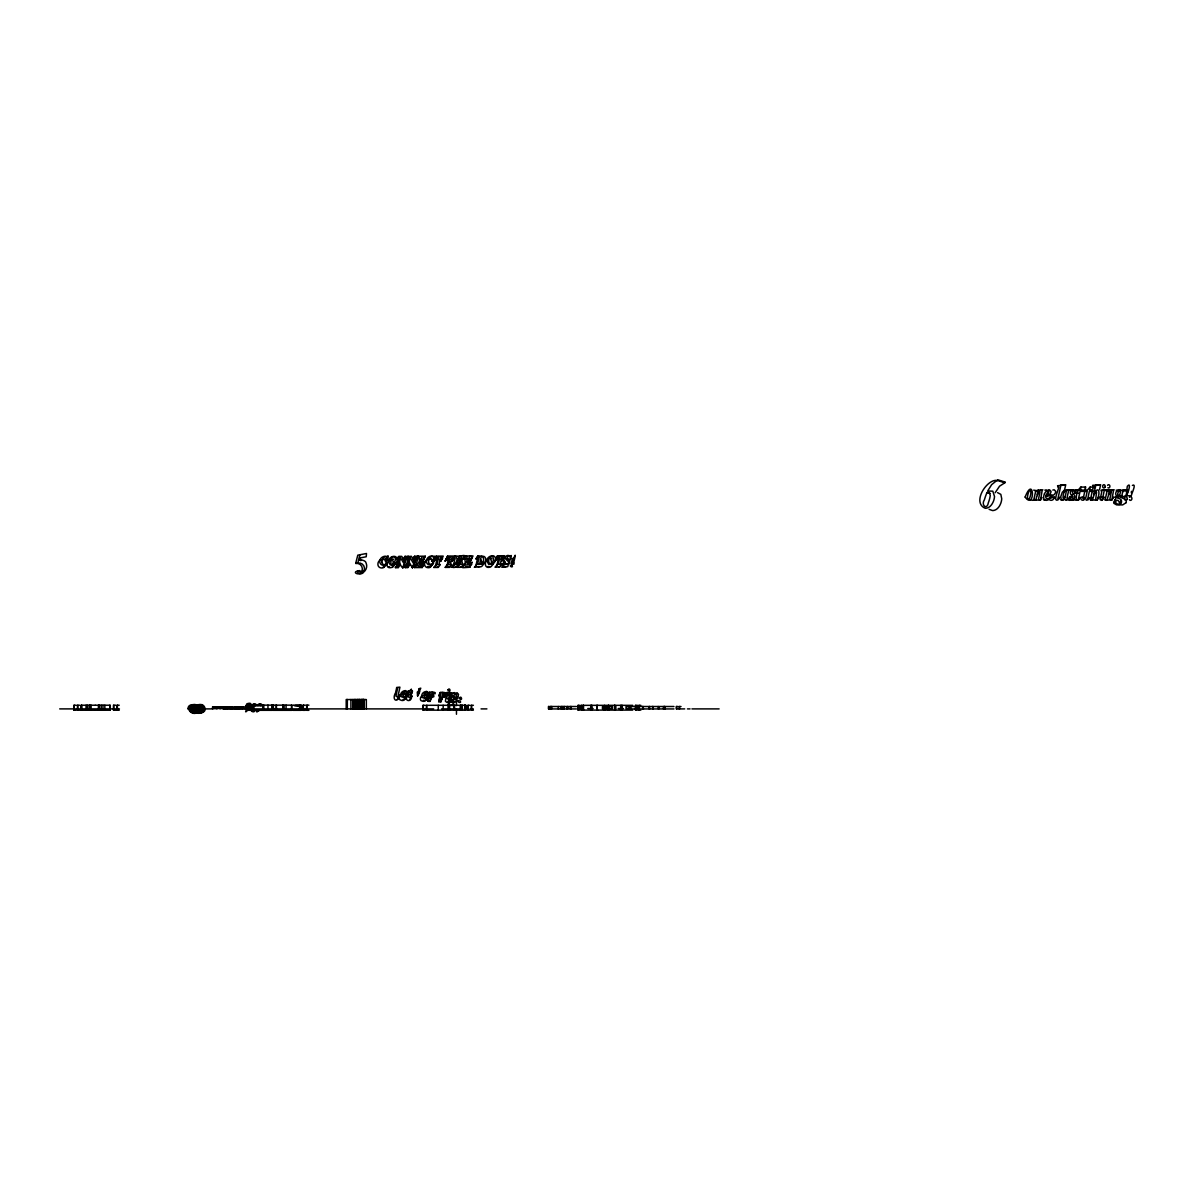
<?xml version="1.0" encoding="UTF-8"?>
<svg xmlns="http://www.w3.org/2000/svg" width="1194" height="1194" viewBox="0 0 1194 1194"><rect width="100%" height="100%" fill="white"/><g stroke="black" fill="none" stroke-linecap="round" stroke-linejoin="round"><path stroke-width="1.5" d="M424.616 695.057C420.87 700.714 435.452 692.266 425.467 700.774A4.283 3.478 23.4 0 1 423.109 701.341L421.124 700.699A2.492 2.015 23.4 0 1 420.437 699.341A5.239 4.239 23.4 0 1 420.661 697.594A6.836 5.537 23.4 0 1 420.93 697.027A6.433 5.209 23.4 0 1 421.975 695.774M428.885 696.117L428.064 701.341L430.064 701.415L431.467 697.938A27.552 22.298 23.4 0 1 431.765 696.415M430.243 692.923L428.064 701.341M439.691 696.475L438.855 701.773L440.855 701.848L442.273 698.371A27.552 22.298 23.4 0 1 442.571 696.833M441.034 693.356L438.855 701.773M402.826 694.49C402.721 700.236 412.079 690.535 404.348 699.938A4.283 3.478 23.4 0 1 401.99 700.505L400.02 699.863A2.492 2.015 23.4 0 1 399.318 698.52A5.239 4.239 23.4 0 1 399.557 696.774A6.836 5.537 23.4 0 1 399.811 696.192A6.433 5.209 23.4 0 1 401.721 694.386M1078.495 498.674L1080.063 491.376L1087.197 491.376L1085.644 498.45L1086.271 500.211L1088.062 499.868L1089.555 497.779L1092.689 497.779M1087.779 498.674L1089.346 491.376L1093.6 491.376M1101.808 491.495L1100.301 498.808L1101.525 500.331A2.567 2 -90 0 0 1102.42 500.047L1103.987 497.211M398.08 695.953L399.915 687.147L396.692 687.446L396.005 690.983M253.979 709.923L252.307 711.251L252.531 708.37M447.601 693.46L446.735 698.117L448.034 699.162A2.06 1.672 23.4 0 0 449.034 698.938L450.048 697.997A8.686 7.03 23.4 0 0 450.451 697.371L450.153 697.221A5.925 4.791 23.4 0 1 449.392 698.162M410.303 696.52L411.214 691.908L412.467 691.132L411.393 691.087L411.378 689.147A10.179 8.239 23.4 0 1 408.229 691.401M197.801 708.893C197.92 716.982 208.562 710.087 202.473 705.624C195.712 700.177 193.458 716.131 200.338 711.624C205.144 704.55 190.682 702.027 193.1 710.475C196.697 717.504 201.458 704.967 194.607 704.803C175.921 714.579 215.621 717.027 199.398 704.788C192.562 703.326 194.741 716.833 199.637 711.191C203.532 703.52 188.876 702.997 192.324 710.967C197.995 717.49 199.129 701.311 191.398 705.132C185.443 708.654 191.368 715.131 196.532 713.027C200.756 714.176 207.786 711.788 204.234 706.385C199.129 699.729 192.965 713.37 200.488 712.4C206.666 707.669 195.159 700.385 193.891 708.49C193.532 716.937 203.577 709.505 197.323 705.46C191.324 700.908 188.159 714.296 194.771 712.251C200.682 706.967 188.398 700.818 187.936 708.893M1057.944 498.525L1061.033 484.719M479.749 563.493L481.227 556.389A2.164 2 35.3 0 1 482.376 556.628C485.212 558.643 483.077 564.837 479.928 563.866M1096.599 492.197L1095.599 499.883L1097.376 499.779L1099.017 497.42L1102.152 497.42M262.158 706.296C262.814 702.848 257.62 702.908 257.456 706.057M1039.944 492.197L1038.556 498.868L1039.69 500.152A2.492 1.94 -90 0 0 1040.541 499.883L1041.855 497.48A4.492 3.492 90 0 1 1041.168 498.555M1111.286 492.197L1109.898 498.868L1111.032 500.152A2.492 1.94 -90 0 0 1111.898 499.883L1113.36 497.182L1116.494 497.182M1102.525 498.495L1104.435 489.794M1097.45 498.346C1100.137 494.406 1099.077 486.122 1095.405 491.689A16.761 13.03 90 0 0 1094.823 492.644L1093.719 494.659L1095.943 484.719M1126.867 489.824L1126.24 495.749L1131.27 495.749A46.924 36.507 -90 0 1 1131.673 494.42C1132.464 491.868 1136.569 483.092 1132.39 485.406M448.854 697.908L449.974 692.416L447.138 692.311M1040.78 498.301L1042.138 490.704L1040.004 490.241L1037.123 494.525L1038.183 489.794M1112.136 498.301L1113.495 490.704L1111.345 490.241L1108.465 494.525L1109.539 489.794M511.719 564.12L512.032 559.165L513.092 558.195M997.587 480.51C987.244 478.033 971.453 502.689 985.229 508.271A9.731 8.134 -72.5 0 0 986.199 508.211A8.433 7.045 -72.5 0 0 990.468 506.002L991.199 505.166A11.791 9.85 -72.5 0 0 992.169 503.793A13.268 11.089 -72.5 0 0 994.527 496.495L992.811 491.182L987.677 491.003L991.647 484.66L995.945 481.182L997.587 480.51L1004.811 482.794L1004.885 482.018L997.662 479.734M1131.464 491.316L1131.315 492.809M455.108 699.042L454.69 696.997L453.138 697.281M1083.212 498.51L1084.779 491.376M1044.466 493.779A8.313 6.463 90 0 1 1047.422 490.406L1048.123 490.062A6.358 4.94 -90 0 1 1049.541 489.794L1051.004 491.346A3.015 2.343 -90 0 1 1050.645 492.913A5.313 4.134 90 0 1 1049.392 494.6A7.701 5.985 -90 0 1 1047.929 495.465A12.268 9.537 -90 0 1 1046.019 495.868C1043.854 502.943 1058.123 492.958 1053.198 499.51A5.522 4.298 90 0 1 1050.899 500.331L1049.063 499.659M1052.824 490.062A6.358 4.94 -90 0 1 1054.257 489.794L1055.705 491.346A3.015 2.343 -90 0 1 1055.347 492.913A5.313 4.134 90 0 1 1054.108 494.6A7.701 5.985 -90 0 1 1052.63 495.465A12.268 9.537 -90 0 1 1050.72 495.868L1050.645 497.271M1075.316 493.197L1075.704 489.794M446.631 692.908L447.168 694.057M483.883 562.986L483.854 563.24A3.463 3.194 35.3 0 1 483.57 564.165L482.092 566.06A4.985 4.597 35.3 0 1 480.824 566.792L474.481 567.225L475.809 566.225M381.483 560.449A4.089 3.776 35.3 0 1 382.11 559.911L382.752 559.598A2.254 2.075 35.3 0 1 383.811 559.508A1.776 1.642 35.3 0 1 385.08 560.329L385.766 561.687L386.14 559.285M385.766 561.687L387.677 558.986L388.095 556.24L387.184 556.598A3.642 3.358 35.3 0 1 386.647 556.479A5.492 5.074 35.3 0 0 385.259 556.24A5.731 5.283 35.3 0 0 383.14 556.732A7.477 6.895 35.3 0 0 382.11 557.285A6.045 5.582 35.3 0 0 380.379 559.165A5.642 5.209 35.3 0 0 379.871 562.27L380.065 562.956A3.284 3.03 35.3 0 0 382.214 565.061L383.274 565.269A5.358 4.955 35.3 0 0 384.229 565.255A3.776 3.478 35.3 0 0 385.856 564.687L386.811 563.12A3.866 3.567 35.3 0 1 384.02 564.702M432.676 559.344L432.362 561.404L431.661 560.046A1.776 1.642 35.3 0 0 430.422 559.225A2.254 2.075 35.3 0 0 429.347 559.314L428.706 559.628A4.089 3.776 35.3 0 0 428.094 560.165M448.048 710.161L448.048 705.296L452.616 705.445L451.944 705.012M454.183 701.505C452.974 703.908 447.541 699.923 448.228 705.012M503.181 566.866A1.582 1.463 35.3 0 0 502.316 567.254L502.57 563.971L504.719 561.27A5.164 4.761 35.3 0 0 505.196 562.747A2.194 2.03 35.3 0 0 507.256 564.046A1.507 1.388 35.3 0 0 508.674 562.747M504.48 561.27L504.226 564.553A1.582 1.463 35.3 0 1 505.092 564.165L505.196 564.24A12.731 11.746 35.3 0 1 506.166 564.389L510.017 563.568L509.51 560.135A8.955 8.268 35.3 0 0 508.942 559.628A14.985 13.821 35.3 0 1 508.077 558.822L507.674 558.374A1.925 1.776 35.3 0 1 507.241 557.225L508.42 556.091M440.855 701.848L440.914 701.49A27.552 22.298 23.4 0 1 441.213 699.953M253.949 710.266L253.994 705.147M423.183 560.001L422.989 561.076L425.288 556.21L418.258 556.255L416.303 559.195A3.358 3.089 35.3 0 1 416.915 559.27L417.318 559.732A3.239 2.985 35.3 0 1 417.228 560.464L416.199 565.329M423.288 559.449L423.676 558.658L421.064 564.717L421.422 563.046M470.943 559.434L470.705 560.792L473.003 555.926L465.973 555.971L464.003 558.911A3.358 3.089 35.3 0 1 464.615 558.986L465.033 559.449A3.239 2.985 35.3 0 1 464.944 560.18C467.093 568.165 455.392 568.165 469.839 567.254L472.197 562.18A5.149 4.746 35.3 0 1 468.361 564.12M471.033 558.896L468.764 564.434M1127.136 493.764L1126.942 491.674M430.452 697.49L430.437 694.818M406.676 694.893L408.124 691.251L406.676 694.893L407.796 694.938L409.154 691.819L408.02 691.774M405.378 559.344A1.657 1.522 35.3 0 1 405.856 559.27L405.199 559.031M403.751 561.658L403.975 560.613A2.492 2.298 35.3 0 0 404.035 560.001L403.572 559.374A1.687 1.552 35.3 0 0 403.05 559.285L405.02 556.344L407.766 556.553A1.657 1.522 35.3 0 0 406.99 556.792C404.288 562.061 404.438 575.627 399.065 561.344M414.885 559.329A1.657 1.522 35.3 0 1 415.467 559.21L417.422 556.27L414.631 556.285L412.661 559.21L414.631 556.285M415.467 559.195L417.422 556.27M452.063 561.061L455.496 556.27A3.985 3.672 35.3 0 1 456.033 556.329L456.541 556.837A3.269 3.015 35.3 0 1 456.451 557.583C459.988 562.508 446.272 569.165 456.257 567.105A2.985 2.746 35.3 0 1 455.765 567.06L455.242 566.628M460.69 556.001L460.63 556.24A4.209 3.881 35.3 0 1 461.183 556.3L461.705 556.792A3.582 3.298 35.3 0 1 461.615 557.553L459.197 562.673L459.705 560.255A3.582 3.298 35.3 0 0 459.809 559.493L459.272 559.001A4.209 3.881 35.3 0 0 458.72 558.941L460.69 556.001C469.735 553.941 459.75 558.329 462.406 563.061A4.97 4.582 35.3 0 0 462.302 563.702L462.854 564.314A2.791 2.582 35.3 0 0 463.362 564.374L461.406 567.299L457.108 567.329L460.183 563.881L460.988 560.508L457.78 560.523L457.242 563.09A4.075 3.761 35.3 0 0 457.138 563.807L457.586 564.344A2.985 2.746 35.3 0 0 458.168 564.404L453.884 564.658L451.974 567.359M461.406 567.299L461.451 567.075A2.791 2.582 35.3 0 1 460.944 567.031L460.421 566.657M463.362 564.374L459.093 564.389M453.033 696.878L453.257 695.714M1066.943 498.182L1068.779 489.943L1066.749 490.107L1066.436 491.465L1064.794 489.853L1062.302 492.226L1060.779 496.6L1061.317 499.943L1063.451 499.689M397.483 688.789L395.975 696.162L397.781 697.117L399.692 695.386L398.005 698.356A5.239 4.239 23.4 0 1 397.259 699.296M458.586 694.535L457.123 692.729L454.377 693.759L454.601 692.595L451.854 693.177M441.317 558.807L440.84 561.135L443.228 556.106L436.138 556.15L432.109 561.404M452.66 559.314L452.302 561.061L454.69 556.046L447.601 556.076L445.183 561.105L448.019 557.434A3.403 3.134 35.3 0 1 450.138 556.658L448.511 563.822L445.332 567.404L449.705 567.374L451.66 564.434A3.284 3.03 35.3 0 1 451.138 564.404L450.586 563.837A4.254 3.925 35.3 0 1 450.69 563.105L452.108 556.613L453.959 558.046M454.421 699.46A3 2.433 23.4 0 1 453.257 699.102L452.899 701.43M255.441 709.952C254.232 714.445 247.845 709.743 252.561 707.684M468.854 564.016L469.302 561.911M476.093 565.075L477.093 560.314A3.716 3.433 35.3 0 0 477.182 559.449L476.734 558.926A4.851 4.478 35.3 0 0 476.018 558.837L477.988 555.897L483.883 556.389A2.94 2.716 35.3 0 1 484.525 556.807A3.149 2.91 35.3 0 1 485.406 557.926L485.749 559.031A5.731 5.283 35.3 0 1 485.824 560.016L485.764 560.553A3.463 3.194 35.3 0 1 485.48 561.464M479.003 557.628L477.869 563.061A3.567 3.298 35.3 0 1 477.734 563.523L474.481 567.225M449.884 702.072L450.929 696.699M450.929 700.445L452.272 693.535M1076.913 490.555L1077.913 491.376C1076.928 491.48 1074.257 503.032 1079.048 499.644C1084.734 492.406 1086.436 502.734 1081.197 499.689M1086.033 491.376L1086.197 490.555M407.796 694.938C402.9 701.46 412.199 702.967 411.632 695.908A5.313 4.298 23.4 0 1 410.87 696.759M409.154 691.819C405.318 694.848 409.632 700.236 411.93 696.072M460.988 560.508L457.108 567.329M254.785 706.132L254.546 704.072M396.811 566.165L398.154 559.896L400.065 557.195A2.925 2.701 35.3 0 0 399.572 556.792A1.746 1.612 35.3 0 0 398.736 556.643L396.811 559.314A1.746 1.612 35.3 0 1 397.677 559.464A2.925 2.701 35.3 0 1 398.139 559.911M397.468 565.449L398.244 561.867M400.065 557.195L398.721 563.464A1.791 1.657 35.3 0 1 397.826 564.807A1.985 1.836 35.3 0 1 397.348 564.762L395.438 567.463A1.985 1.836 35.3 0 0 395.871 567.434A1.791 1.657 35.3 0 0 396.707 566.165M404.856 565.046L400.453 557.732L399.229 563.464A2.06 1.895 35.3 0 0 399.184 564.001L400.214 564.747L398.274 567.687L395.393 567.702L397.303 565.001L400.184 564.986M414.572 556.523A1.687 1.552 35.3 0 1 415.094 556.613L415.557 557.24A2.492 2.298 35.3 0 1 415.497 557.852L414.616 562.031L411.378 556.3L408.348 556.553A1.746 1.612 35.3 0 1 409.199 556.702A2.925 2.701 35.3 0 1 409.676 557.15L407.766 559.837L406.423 566.105A1.791 1.657 35.3 0 1 405.527 567.448M407.079 565.389L407.855 561.807M408.333 563.404L409.676 557.15M417.378 556.508A1.657 1.522 35.3 0 0 416.602 556.732L414.467 565.001L410.064 557.673L408.841 563.404A2.06 1.895 35.3 0 0 408.796 563.941L409.841 564.687L407.885 567.628L405.005 567.643L406.96 564.702A1.985 1.836 35.3 0 0 407.393 564.672A1.791 1.657 35.3 0 0 408.244 563.404M435.84 564.538L440.153 564.747L438.243 567.448L433.87 567.463L437.064 563.881L438.676 556.688A3.403 3.134 35.3 0 0 436.511 557.464L433.721 561.18L434.228 558.852L435.109 558.852M433.721 561.18L436.138 556.15M445.183 561.105L447.601 556.076M503.883 557.732L502.032 556.314L500.614 562.807A4.254 3.925 35.3 0 0 500.51 563.538L501.062 564.09A3.284 3.03 35.3 0 0 501.584 564.135L499.629 567.075L495.256 567.105L498.435 563.523L500.062 556.314A3.403 3.134 35.3 0 0 497.898 557.091L495.107 560.807L497.525 555.777L504.614 555.732L502.226 560.762L502.704 558.434L501.808 558.449M495.107 560.807L497.525 555.777M1035.899 500.032L1036.601 496.749M1105.256 499.823L1106.226 500.331A2.567 2 -90 0 0 1107.122 500.047L1107.957 496.749A16.403 12.761 90 0 1 1110.196 492.346M258.949 706.206L259.799 704.102M402.945 567.747L403.527 565.075M404.109 562.389L404.303 561.493M409.199 562.21L412.318 567.702L413.139 565.016M413.721 562.329L413.915 561.449M1058.302 487.301C1060.75 485.077 1051.496 503.286 1058.212 499.749A8.851 6.88 -90 0 0 1059.69 497.42L1059.391 497.256A6.776 5.269 90 0 1 1058.496 498.734M450.138 556.613C446.466 558.956 448.854 566.195 445.332 567.404M449.481 562.553L449.66 561.747M396.811 559.314L398.781 556.374L401.766 556.359L405.005 562.09L405.885 557.911A2.492 2.298 35.3 0 0 405.945 557.299L405.482 556.673A1.687 1.552 35.3 0 0 404.96 556.583L405.02 556.344M403.05 559.27L404.497 559.031M407.288 559.404A1.746 1.612 35.3 0 0 406.438 559.285L408.348 559.001M416.303 559.195L418.258 556.255M455.496 556.27L459.854 556.016L457.884 559.986L461.108 559.971M458.72 558.941L460.421 558.688M464.003 558.911L465.809 558.658M465.973 555.971L465.914 556.21A3.358 3.089 35.3 0 1 466.526 556.285L466.944 556.747A3.239 2.985 35.3 0 1 466.854 557.479C468.57 565.314 457.914 565.613 471.749 564.553M1099.54 489.689L1100.659 484.719L1092.57 485.361L1093.197 485.988M1106.48 490.898L1109.017 489.794M1123.435 491.674L1123.703 490.465M411.214 691.908L409.87 695.027L410.93 695.057L412.467 691.132M1071.824 497.286L1072.496 494.346M1064.123 491.824L1065.749 484.719L1057.541 485.779A1.642 1.269 90 0 1 1058.272 485.943M1081.033 487.092L1080.346 490.107L1086.182 490.107L1085.883 491.376M1085.062 490.107L1085.749 487.092L1080.6 487.092A13.164 10.239 -90 0 1 1077.003 490.779M1090.316 487.092L1089.629 490.107L1092.779 490.107M416.049 566.016L414.587 567.583L422.124 567.538L424.497 562.478A5.149 4.746 35.3 0 1 420.661 564.404A2.851 2.627 35.3 0 1 420.213 564.314L419.84 564.061A2.791 2.582 35.3 0 1 419.9 563.434L421.004 560.538A5.985 5.522 35.3 0 1 421.855 560.568L422.766 561.478A3.806 3.507 35.3 0 1 422.751 562.016L420.84 564.717A3.806 3.507 35.3 0 0 420.855 564.18L420.019 563.284M404.856 691.102C400.856 693.281 404.975 695.505 405.378 691.669M1090.48 499.689C1093.391 502.659 1093.003 493.167 1096.361 491.824M433.661 693.505L434.9 693.893A2.388 1.94 23.4 0 0 435.183 692.669L433.512 692.072L431.556 695.699L432.288 691.714L429.765 692.311M439.213 695.863L440.168 692.49L443.093 692.147L442.347 696.132L444.302 692.49L445.989 693.087M438.81 695.818L440.168 692.49M1081.182 491.376L1081.48 490.107M1090.465 491.376L1090.764 490.107M1051.974 494.913L1046.093 495.316L1048.601 490.525M260.65 706.176L260.247 703.953M418.213 556.494A3.358 3.089 35.3 0 1 418.825 556.568L419.228 557.031A3.239 2.985 35.3 0 1 419.154 557.762C421.392 565.792 409.482 565.762 424.034 564.837M433.87 567.463C437.601 566.031 434.944 558.956 438.676 556.688M476.018 558.837L477.988 555.897M476.466 564.284L482.734 564.09A4.985 4.597 35.3 0 0 484.003 563.359L485.48 561.464M495.256 567.105C498.988 565.672 496.331 558.583 500.062 556.314M497.226 564.165L501.54 564.374M445.377 695.803L446.72 692.684M1100.898 490.838L1103.913 489.794L1114.241 489.794M359.946 554.747L357.842 562.911L355.693 563.314L357.797 555.165L366.498 553.494L366.23 556.747L359.528 558.031M360.14 557.911C358.991 560.837 365.737 559.299 366.185 563.269C367.468 566.329 366.304 570.135 363.677 572.12C361.558 576.06 354.155 571.642 359.319 570.613M422.124 567.538L424.751 562.478M469.839 567.254L470.376 565.478M481.436 564.195L481.66 561.27L480.525 559.404M491.018 564.09C493.316 559.867 486.704 557.016 492.823 556.389C495.495 565.105 487.316 565.986 488.853 559.389M512.151 563.777L513.345 560.583M430.512 699.251L431.974 696.595M431.87 696.132L433.318 693.475M441.317 699.669L442.765 697.027M442.661 696.55L444.123 693.908M391.408 558.956C388.244 572.672 400.035 557.419 393.274 556.777C389.065 556.956 382.244 570.284 392.498 567.284M396.229 691.341A2.089 1.687 23.4 0 1 396.109 691.833C390.916 699.759 397.587 704.132 399.692 695.386M403.035 699.609L405.333 698.609L406.676 695.49M410.93 695.057L412.288 691.938M409.512 699.878A5.313 4.298 23.4 0 0 410.243 699.012L411.632 695.908M417.557 695.774L418.915 692.654L418.706 688.759L420.766 688.177L417.557 695.774L417.273 692.132L418.482 691.072M428.019 695.401L429.362 692.072M449.974 692.416L448.123 695.52M450.078 696.266L451.436 692.863M450.153 697.221L449.093 700.49L450.451 697.371M453.257 699.102L451.914 702.221A3 2.433 23.4 0 0 453.063 702.579M452.616 705.445L454.004 702.057M430.482 698.132L432.84 694.908M441.287 698.565L442.273 696.505M417.96 695.789L419.691 691.654M392.259 565.643C394.856 561.374 391.632 557.225 389.916 560.747M1126.002 502.749L1122.703 504.883A13.627 10.597 -90 0 1 1121.226 504.853L1118.002 504.883A13.627 10.597 -90 0 1 1116.524 504.853L1113.883 503.316A1.552 1.209 -90 0 1 1113.883 501.689L1114.062 501.39A1.955 1.522 -90 0 1 1114.48 500.973C1116.778 500.271 1113.778 493.167 1121.629 496.092M995.184 492.704L999.542 486.197L1004.811 482.794M423.273 559.016L423.079 559.329A1.836 1.701 35.3 0 1 422.482 559.822L420.616 560.061L422.034 556.717A9.03 8.343 35.3 0 1 423.019 556.747L423.348 556.807A1.657 1.537 35.3 0 1 424.392 557.479L422.766 561.076L422.572 560.329A1.657 1.537 35.3 0 0 421.437 559.508L421.109 559.449A9.03 8.343 35.3 0 0 420.124 559.419L419.706 559.419M471.063 558.568L470.779 559.031A1.836 1.701 35.3 0 1 470.182 559.538L468.317 559.777L469.749 556.419A9.03 8.343 35.3 0 1 470.72 556.464L471.063 556.523A1.657 1.537 35.3 0 1 472.108 557.195L470.466 560.792L470.197 559.896A1.657 1.537 35.3 0 0 469.152 559.225M433.974 561.165L434.646 560.21A3.403 3.134 35.3 0 1 436.765 559.419M445.437 561.105L446.108 560.135A3.403 3.134 35.3 0 1 448.228 559.344M495.361 560.807L496.032 559.837A3.403 3.134 35.3 0 1 498.152 559.046M1101.808 497.182L1098.51 497.48A3.94 3.075 -90 0 1 1097.853 498.54M1126.688 494.973L1123.703 496.629A5.851 4.552 90 0 1 1123.315 496.614L1117.703 496.45A8.179 6.358 90 0 0 1117.345 496.704L1116.987 497.674A1.836 1.433 90 0 0 1117.688 498.047L1119.838 498.793A4.731 3.672 -90 0 1 1120.36 499.092L1120.509 499.211A3.089 2.403 -90 0 1 1121.047 499.764A2.537 1.97 -90 0 1 1121.539 501.465A2.746 2.134 -90 0 1 1121.3 502.749L1119.659 504.51M1069.466 500.331L1070.197 499.913A4.686 3.642 90 0 1 1070.779 500.092L1071.958 499.674M249.68 705.221C236.89 722.683 259.755 699.505 246.859 703.818L246.009 705.908M255.934 706.236C257.859 702.385 250.083 703.4 252.546 707.221M387.125 563.12L383.916 567.359A3.776 3.478 35.3 0 1 382.319 567.941A5.358 4.955 35.3 0 1 381.364 567.971L380.304 567.747A3.284 3.03 35.3 0 1 378.155 565.658L377.976 564.971A5.642 5.209 35.3 0 1 378.483 561.881A6.045 5.582 35.3 0 1 380.199 559.986M433.735 562.852L432.437 564.374A3.776 3.478 35.3 0 1 430.84 564.956A5.358 4.955 35.3 0 1 429.885 564.986L428.81 564.777A3.284 3.03 35.3 0 1 426.676 562.673L426.497 561.986A5.642 5.209 35.3 0 1 427.004 558.896A6.045 5.582 35.3 0 1 428.706 557.016A7.477 6.895 35.3 0 1 429.736 556.449A5.731 5.283 35.3 0 1 431.87 555.971A5.492 5.074 35.3 0 1 433.243 556.21A3.642 3.358 35.3 0 0 433.78 556.314C435.825 554.926 434.034 560.777 433.586 557.344A1.776 1.642 35.3 0 0 432.332 556.538A2.254 2.075 35.3 0 0 431.273 556.613L430.616 556.926A4.089 3.776 35.3 0 0 429.81 557.688L429.153 558.837A9.298 8.582 35.3 0 0 428.885 559.568A7.164 6.612 35.3 0 0 428.586 562.031L428.915 563.195A1.836 1.701 35.3 0 0 430.168 564.195L430.601 564.255A3.866 3.567 35.3 0 0 433.377 562.822L430.527 567.075A3.776 3.478 35.3 0 1 428.93 567.657A5.358 4.955 35.3 0 1 427.974 567.687L426.9 567.478A3.284 3.03 35.3 0 1 424.766 565.374L424.586 564.687A5.642 5.209 35.3 0 1 425.094 561.598M1054.884 497.495L1050.183 497.495L1048.496 499.51A5.522 4.298 90 0 1 1046.183 500.331L1044.213 499.45A3.239 2.507 -90 0 1 1043.66 497.405A6.597 5.134 -90 0 1 1043.974 495.152L1044.123 494.689A8.851 6.88 -90 0 1 1044.481 493.794M385.946 558.941L387.856 556.24M386.184 558.941L388.095 556.24M385.513 561.687L387.423 558.986L386.975 557.628A1.776 1.642 35.3 0 0 385.722 556.807A2.254 2.075 35.3 0 0 384.662 556.897L384.02 557.21A4.089 3.776 35.3 0 0 383.214 557.971L382.558 559.12A9.298 8.582 35.3 0 0 382.289 559.837A7.164 6.612 35.3 0 0 381.976 562.314M382.722 567.314A3.866 3.567 35.3 0 0 384.856 565.807L386.811 563.12M398.542 560.434L400.453 557.732M405.856 559.255L407.811 556.329M406.438 559.255L408.393 556.314M402.691 567.747L404.617 565.061M408.154 560.374L410.064 557.673M412.318 567.702L414.228 565.001M412.557 567.687L414.467 565.001M414.587 567.583L416.557 564.658M421.766 561.359L425.288 556.21M422.019 565.822A5.149 4.746 35.3 0 0 422.572 565.18L424.497 562.478M428.721 567.12A3.866 3.567 35.3 0 0 431.467 565.523L433.422 562.852M440.601 561.135L442.511 558.434M445.392 567.165L447.466 564.463M452.78 558.747L454.69 556.046M457.869 558.941L459.854 556.016M456.212 567.329L458.168 564.404M463.108 558.911L465.063 555.971M462.287 567.299L464.421 564.359M469.242 561.076L471.391 558.374M468.541 564.434L470.451 561.732A3.806 3.507 35.3 0 0 470.466 561.18L469.63 560.299A5.985 5.522 35.3 0 0 468.705 560.255L467.6 563.135A2.791 2.582 35.3 0 0 467.526 563.702L467.914 564.016A2.851 2.627 35.3 0 0 468.361 564.061M501.987 560.762L503.898 558.061M502.047 567.254L504.226 564.553M508.659 561.135L510.569 558.434A3.955 3.642 35.3 0 0 510.226 557.329A2.015 1.851 35.3 0 0 508.42 556.016M508.868 561.135L510.778 558.434L511.271 555.508L510.331 555.897A5.254 4.851 35.3 0 1 509.554 555.762A5.925 5.463 35.3 0 0 507.45 555.494L507.181 555.628A2.687 2.478 35.3 0 0 506.077 556.225A2.806 2.597 35.3 0 0 505.778 556.598A2.254 2.075 35.3 0 0 505.45 557.896A2.522 2.328 35.3 0 0 505.883 559.105L506.48 559.822A9.746 8.985 35.3 0 0 507.107 560.419A11.522 10.642 35.3 0 1 508.017 561.314L508.241 561.583A1.97 1.821 35.3 0 1 508.644 562.747M511.674 564.538C512.51 561.329 517.539 547.553 514.062 561.076A28.432 26.238 35.3 0 0 513.838 561.837L511.913 564.538M362.827 571.284C361.319 576.269 351.349 572.971 357.17 571.016A5.254 5.104 79.2 0 1 357.812 571.314M1054.63 497.197L1053.795 498.077M1120.554 501.032L1120.539 503.704M260.635 709.878L256.8 711.624M406.945 695.699L405.706 696.818A4.283 3.478 23.4 0 1 403.348 697.386L401.378 696.744A2.492 2.015 23.4 0 1 400.677 695.401A5.239 4.239 23.4 0 1 400.9 693.654A6.836 5.537 23.4 0 1 401.169 693.072A6.433 5.209 23.4 0 1 403.721 690.983L404.035 690.878A5.015 4.06 23.4 0 1 405.706 690.654L407.244 691.729A2.328 1.895 23.4 0 1 407.02 692.729M428.064 696.535L426.81 697.654A4.283 3.478 23.4 0 1 424.452 698.221L422.482 697.58A2.492 2.015 23.4 0 1 421.781 696.221A5.239 4.239 23.4 0 1 422.019 694.475A6.836 5.537 23.4 0 1 422.273 693.908A6.433 5.209 23.4 0 1 424.825 691.819L425.154 691.714A5.015 4.06 23.4 0 1 426.825 691.49M1068.152 499.689L1065.854 499.704M1062.824 499.853L1060.6 499.689M1120.584 497.167L1121.927 496.256M1045.586 499.629L1045.257 499.898A2.492 1.94 -90 0 1 1044.392 500.167L1043.452 499.674M425.959 691.938C421.915 694.401 426.228 696.281 426.467 692.386M1102.152 499.704L1100.137 499.674M1078.301 499.749L1075.495 500.077A4.686 3.642 90 0 0 1074.899 499.913L1069.152 500.331L1069.57 496.659L1072.973 496.659M425.467 694.52L425.631 694.624A5.015 4.06 23.4 0 0 424.452 694.669M1034.676 499.435L1032.437 500.331L1030.631 499.644M1044.854 490.137L1046.257 489.898L1046.929 491.331M1116.196 490.137L1118.181 490.644M1101.51 490.137L1103.196 490.122M489.495 566.568L487.749 566.538M490.868 566.702C482.555 570.792 484.331 555.897 491.629 558.568M425.631 700.027L426.706 699.654M1068.928 490.107L1070.719 490.152M1033.691 490.137L1036.974 490.674M1122.464 490.152L1125.375 489.973A3.209 2.492 90 0 1 1126.121 490.48M1076.988 499.749L1076.137 499.674M425.124 700.281L423.392 700.296M479.466 566.553L478.048 566.583M986.975 492.525L989.453 492.6L990.259 495.495A27.044 22.596 -72.5 0 1 988.348 502.734C987.065 510.554 980.752 505.062 984.393 499.823A58.207 48.626 -72.5 0 1 986.975 492.525L989.871 493.435M1072.346 489.838L1071.615 490.107A2.761 2.149 -90 0 0 1070.779 491.018A2.537 1.97 -90 0 0 1070.391 492.003L1070.361 492.286A2.761 2.149 -90 0 0 1070.66 494.047L1071.899 496.003A15.462 12.03 90 0 1 1072.615 497.062L1072.779 497.376A2.089 1.627 -90 0 1 1073.033 498.644L1071.63 499.764L1070.063 497.555A17.029 13.253 -90 0 1 1069.839 496.659M1097.271 485.361L1100.137 484.719M1062.332 485.361L1065.227 484.719M505.54 558.27L505.271 558.329A2.687 2.478 35.3 0 0 504.166 558.926A2.806 2.597 35.3 0 0 503.868 559.299A2.254 2.075 35.3 0 0 503.54 560.598A2.522 2.328 35.3 0 0 503.972 561.807L504.569 562.523A9.746 8.985 35.3 0 0 505.196 563.12A11.522 10.642 35.3 0 1 506.107 564.016L506.226 564.15M1046.093 495.316L1048.183 493.988L1049.019 490.883M1003.572 482.182L1004.885 482.018M1063.481 498.301C1065.6 497.286 1067.272 489.868 1064.884 490.764A10.418 8.104 90 0 0 1063.078 497.197L1063.197 498.182M254.307 703.997L253.755 706.236M1071.451 490.107L1073.496 489.943L1066.749 490.107M452.033 567.12L453.227 566.344L454.541 560.284A3.269 3.015 35.3 0 0 454.63 559.538L454.123 559.031A3.985 3.672 35.3 0 0 453.586 558.971L455.242 558.732M459.078 700.43C455.138 701.072 462.033 704.535 460.302 700.953M997.587 492.659L1000.826 494.361L1001.736 498.779A13.268 11.089 -72.5 0 1 999.408 506.092A11.791 9.85 -72.5 0 1 998.423 507.45L997.677 508.271A8.433 7.045 -72.5 0 1 993.423 510.495A9.731 8.134 -72.5 0 1 992.453 510.539L989.11 509.345M396.871 559.076L398.736 559.061M412.721 558.986L414.109 558.971M416.348 558.956L418.109 558.956M435.989 558.837L437.765 558.837M445.675 558.777L448.347 558.762M467.57 558.658L470.212 558.628M476.078 558.598L478.331 558.583M496.495 558.479L498.271 558.464M467.421 559.135L467.824 559.12A9.03 8.343 35.3 0 1 468.809 559.165L469.152 559.225M456.675 563.225L459.078 563.21M502.57 563.971L502.808 563.971A5.164 4.761 35.3 0 0 503.286 565.434M406.915 564.941L409.796 564.926M447.243 564.702L451.616 564.672M1095.032 487.092L1089.883 487.092A13.164 10.239 -90 0 1 1086.286 490.779M1042.884 489.794L1035.138 490.898M1080.406 489.794L1074.854 490.152A3.791 2.955 -90 0 1 1074.227 490.018A7.06 5.492 -90 0 0 1072.346 489.779M1106.122 490.435L1109.256 490.435M1128.405 490.465L1121.42 490.465A3.209 2.492 -90 0 0 1120.673 489.958C1117.271 488.256 1113.39 494.226 1117.226 496.256M1106.017 490.868L1109.151 490.868M1128.136 491.674C1118.345 487.167 1125.793 496.361 1119.002 496.629A5.851 4.552 90 0 1 1118.599 496.614L1117.763 496.465M1078.451 493.197L1075.003 493.197L1074.719 491.764A2.672 2.075 -90 0 0 1074.51 491.316A3.045 2.358 90 0 0 1074.078 490.779L1072.257 491.271A1.507 1.164 -90 0 0 1072.406 492.107A4.657 3.627 -90 0 0 1072.869 492.868L1074.421 495.256A3.254 2.522 -90 0 1 1074.451 498.614L1072.555 500.271L1069.555 499.689M1046.019 495.883L1050.72 495.883M1079.063 498.898A6.88 5.343 90 0 0 1079.943 497.51L1084.973 497.779M1092.391 497.525L1089.555 497.779M1040.601 500.032L1033.706 500.032L1035.317 492.943A7.776 6.06 -90 0 0 1035.571 491.45M1097.211 500.032L1090.376 500.032L1093.346 486.227M1111.957 500.032L1105.062 500.032L1106.659 492.943A7.776 6.06 -90 0 0 1106.928 491.45M348.349 699.535L346.2 699.535L346.2 708.893M348.932 699.535L353.036 699.535L353.036 708.893M365.857 699.535L353.514 699.535L353.514 708.893M366.334 699.535L366.334 708.893M76.207 705.221L73.894 705.221L73.894 710.236L76.207 710.236M79.64 705.221L77.461 705.221L77.461 710.236L79.64 710.236M95.117 705.221L81.013 705.221L81.102 710.236M95.401 705.221L110.161 705.221L110.161 710.236L95.401 710.236M115.788 705.221L113.46 705.221L113.46 710.236L115.788 710.236M119.221 705.221L117.027 705.221L117.027 710.236L119.221 710.236M250.74 705.147L247.785 705.221A2.522 2.522 0 0 0 245.889 705.758M272.53 705.147L252.024 705.147L252.024 710.311L272.53 710.311M273.142 705.147L283.814 705.147M293.037 705.147L301.112 705.147L301.112 710.311L293.037 710.311M305.351 705.147L302.977 705.147L302.977 710.311L305.351 710.311M308.903 705.147L306.649 705.147L306.649 710.311L308.903 710.311M425.168 705.296L422.945 705.296L422.945 710.161L425.168 710.161M428.497 705.296L426.407 705.296L426.407 710.161L428.497 710.161M429.527 705.296L454.571 705.296L454.571 710.161L429.527 710.161M455.153 705.296L461.242 705.296M461.809 705.296L465.929 705.296L465.929 710.161L461.809 710.161M470.063 705.296L467.854 705.296L467.854 710.161L470.063 710.161M473.406 705.296L471.317 705.296L471.317 710.161L473.406 710.161M295.351 705.49L301.739 705.49M580.12 705.341L577.956 705.341L577.956 710.102L580.12 710.102M597.791 705.341L581.329 705.341L581.329 710.102L597.791 710.102M598.298 705.341L604.821 705.341L604.642 710.102M605.507 705.341L615.403 705.341M632.73 705.341L622.164 705.341L622.164 710.102L632.73 710.102M637.596 705.341L635.432 705.341L635.432 710.102L637.596 710.102M640.865 705.341L638.82 705.341L638.82 710.102L640.865 710.102M294.366 705.758L302.127 705.758M297.306 705.833L302.142 705.833L302.142 709.624L300.276 709.699M549.449 706.505L548.509 706.505L548.509 708.938L549.449 708.938M558.598 706.505L550.24 706.505L550.24 708.938L558.598 708.938M559.061 706.505L562.27 706.505M562.613 706.505L567.613 706.505M576.463 706.505L567.896 706.505L567.941 708.938L576.463 708.938M577.941 706.505L578.896 706.505M580.582 706.505L579.672 706.505L579.672 708.938L580.582 708.938M602.463 706.505L602.463 708.938M606.239 706.505L610.806 706.505M611.821 708.938L611.821 706.505M612.373 708.938L612.373 706.505M628.089 706.505L626.223 706.505L626.223 708.938L628.089 708.938M643.506 706.505L629.178 706.505L629.178 708.938L643.506 708.938M643.999 706.505L649.655 706.505M650.252 706.505L658.849 706.505M673.953 706.505L664.774 706.505L664.774 708.938L673.953 708.938M678.192 706.505L676.326 706.505L676.326 708.938L684.714 708.893M681.013 706.505L679.282 706.505L679.282 708.938M215.233 706.938L212.532 706.938L212.532 708.52L215.233 708.52M215.577 706.938L218.174 706.938M221.621 706.938L218.905 706.938L218.92 708.52L221.621 708.52M222.024 706.938L227.591 706.938L227.591 708.52L222.024 708.52M228.144 706.938L229.606 706.938M233.128 706.938L234.009 706.938M235.188 706.938L236.576 706.938L236.576 708.52L235.188 708.52M237.203 706.938L240.487 706.938M241.442 706.938L240.8 708.52L241.292 706.938M243.457 706.938L241.666 706.938L241.666 708.52L243.457 708.52M244.113 706.938L245.591 706.938M247.725 706.938L246.113 706.938L246.113 708.52L247.725 708.52M248.009 706.938L249.083 706.938L249.083 708.52L248.009 708.52M252.516 708.52L249.352 708.52L249.397 706.938L252.516 706.938M215.577 708.52L218.174 708.52M228.144 708.52L229.606 708.52M232.442 708.52L230.114 708.52L230.114 706.938L232.442 706.938L232.352 708.52M233.128 708.52L234.009 708.52M234.337 708.52L234.83 706.938L234.427 708.52M237.203 708.52L240.487 708.52M244.113 708.52L245.591 708.52M587.761 708.535L593.119 708.535M618.149 708.535L623.507 708.535M59.7 708.893L103.52 708.893M105.878 708.893L119.43 708.893M188.249 708.893L212.487 708.893M223.293 708.893L433.646 708.893M441.541 708.893L459.362 708.893M461.526 708.893L462.69 708.893M465.376 708.893L467.466 708.893M469.988 708.893L473.317 708.893M481.048 708.893L486.913 708.893M559.061 708.938L562.27 708.938M562.613 708.938L567.613 708.938M577.941 708.938L578.896 708.938M605.298 708.938L602.731 708.938L602.776 706.505L605.298 706.505L605.268 708.938M606.239 708.938L610.806 708.938M643.999 708.938L649.655 708.938M650.252 708.938L658.849 708.938M687.446 708.893L690.042 708.893M691.953 708.893L719.116 708.893M295.351 709.967L301.739 709.967M81.013 710.236L95.117 710.236M455.153 710.161L461.242 710.161M598.298 710.102L604.821 710.102M605.507 710.102L615.403 710.102M250.8 710.266L248.352 710.311L248.352 705.147M273.142 710.311L283.814 710.311M407.915 567.389L406.885 566.643M398.303 567.448L397.274 566.702M1115.748 500.152L1114.808 499.674M410.035 694.207L411.109 694.251M429.422 698.221L431.407 698.296M440.213 698.654L442.213 698.729M511.629 565.135C507.748 565.583 513.898 568.792 512.107 565.374M426.825 691.49L428.347 692.565A2.328 1.895 23.4 0 1 428.124 693.565M392.199 558.911L393.453 559.24M503.196 566.926L503.286 566.941A12.731 11.746 35.3 0 1 504.256 567.09L507.748 566.628L508.45 564.12M358.887 560.105L360.961 560.568M428.691 566.956L428.258 566.896A1.836 1.701 35.3 0 1 427.527 566.538M384.005 564.538L383.572 564.463A1.836 1.701 35.3 0 1 382.304 563.478L381.99 562.314M438.959 559.389L440.586 560.807M467.66 562.986L468.555 563.881M450.825 559.389L452.048 560.732M389.751 567.359L389.005 566.613M500.943 559.135L501.973 560.434M405.333 694.042L405.885 694.848A2.328 1.895 23.4 0 1 405.661 695.848M1125.226 499.211L1125.061 499.092A4.731 3.672 -90 0 0 1124.539 498.793L1122.39 498.077A1.836 1.433 90 0 1 1121.688 497.689L1122.047 496.704A8.179 6.358 90 0 1 1122.42 496.45M465.72 566.598L466.003 566.717A2.851 2.627 35.3 0 0 466.451 566.762A5.149 4.746 35.3 0 0 467.914 566.598M444.287 695.535L444.631 696.206A2.388 1.94 23.4 0 1 444.422 697.371L443.123 697.072M498.749 566.613L499.152 566.792A3.284 3.03 35.3 0 0 499.674 566.837M444.452 693.938L445.75 694.251A2.388 1.94 23.4 0 0 445.974 693.087M432.303 696.624L433.601 696.938A2.388 1.94 23.4 0 0 433.825 695.789L433.795 695.595M417.945 566.792L418.303 567.001A2.851 2.627 35.3 0 0 418.736 567.046M456.929 696.729L457.242 697.654M426.855 695.281L427.004 695.684A2.328 1.895 23.4 0 1 426.78 696.684M448.69 566.657L449.228 567.09A3.284 3.03 35.3 0 0 449.75 567.135M437.213 566.672L437.765 567.165A3.284 3.03 35.3 0 0 438.288 567.21M442.496 558.105L440.646 556.673L439.228 563.18A4.254 3.925 35.3 0 0 439.123 563.911L439.676 564.463A3.284 3.03 35.3 0 0 440.198 564.508M446.228 696.505L445.392 701.236L446.675 702.281A2.06 1.672 23.4 0 0 447.675 702.057L448.705 701.117A8.686 7.03 23.4 0 0 449.093 700.49M1120.42 491.421C1119.808 487.062 1115.405 496.614 1119.211 495.764A6.582 5.119 -90 0 0 1120.3 491.421M1027.258 498.585C1029.765 502.853 1032.795 488.047 1029.288 490.809A13.343 10.373 -90 0 0 1027.422 498.585M679.58 706.505L679.58 708.938M676.625 706.505L676.625 708.938M664.849 706.505L664.849 708.938M663.491 706.505L663.431 708.938M658.133 706.505L658.327 708.938M652.939 706.505L652.939 708.938M652.7 706.505L652.7 708.938M649.491 706.505L649.491 708.938M649.282 706.505L649.282 708.938M642.984 706.505L642.984 708.938M642.79 706.505L642.79 708.938M639.163 705.341L639.163 710.102M638.432 706.505L638.432 708.938M638.163 706.505L638.163 708.938M637.745 706.505L637.745 708.938M637.536 706.505L637.536 708.938M635.775 705.341L635.775 710.102M630.85 706.505L630.85 708.938M629.477 706.505L629.477 708.938M626.537 706.505L626.537 708.938M620.701 705.341L620.626 710.102M614.761 705.341L614.761 710.102M614.552 705.341L614.552 710.102M612.134 706.505L612.134 708.938M611.582 706.505L611.582 708.938M609.388 706.505L609.373 708.938M609.119 706.505L609.134 708.938M608.597 705.341L608.597 710.102M608.328 705.341L608.328 710.102M607.627 706.505L607.612 708.938M607.164 706.505L607.119 708.938M606.522 706.505L606.477 708.938M604.388 705.341L604.388 710.102M603.179 708.938L603.224 706.505L603.03 708.938M597.164 705.341L597.164 710.102M596.955 705.341L596.955 710.102M591.955 705.341L591.955 710.102M591.164 705.341L591.164 710.102M590.926 705.341L590.926 710.102M583.523 705.341L583.523 710.102M583.254 705.341L583.254 710.102M581.672 705.341L581.672 710.102M579.851 706.505L579.851 708.938M578.299 705.341L578.299 710.102M578.12 706.505L578.12 708.938M571.15 706.505L571.195 708.938M570.404 706.505L570.359 708.938M564.195 706.505L564.195 708.938M564.061 706.505L564.061 708.938M558.344 706.505L558.24 708.938M551.792 706.505L551.658 708.938M551.21 706.505L551.359 708.938M550.404 706.505L550.404 708.938M548.673 706.505L548.673 708.938M471.66 705.296L471.66 710.161M468.197 705.296L468.197 710.161M465.675 705.296L465.675 710.161M465.556 705.296L465.556 710.161M465.182 705.296L465.182 710.161M464.914 705.296L464.914 710.161M464.75 705.296L464.66 710.161M462.123 705.296L462.123 710.161M461.974 705.296L461.974 710.161M460.6 705.296L460.6 710.161M460.391 705.296L460.391 710.161M456.466 700.4L456.466 705.594M456.466 709.072L456.466 714.266M454.257 705.296L454.257 710.161M453.989 705.296L453.989 710.161M449.063 705.296L449.093 710.161M443.168 705.296L443.168 710.161M438.273 705.296L438.273 710.161M426.765 705.296L426.765 710.161M423.303 705.296L423.303 710.161M363.991 699.535L363.931 708.893M363.633 699.535L363.782 708.893M363.483 699.535L363.349 708.893M363.319 699.535L363.289 708.893M363.036 699.535L363.036 708.893M362.767 699.535L362.767 708.893M362.469 699.535L362.513 708.893M361.946 699.535L361.976 708.893M361.737 699.535L361.752 708.893M361.304 699.535L361.334 708.893M360.872 708.893L360.872 699.535L360.707 708.893M359.678 699.535L359.767 708.893M359.528 699.535L359.543 708.893M359.349 699.535L359.334 708.893M358.767 699.535L358.782 708.893M358.543 699.535L358.558 708.893M357.394 699.535L357.379 708.893M357.29 699.535L357.364 708.893M357.096 699.535L357.096 708.893M355.722 699.535L355.722 708.893M355.23 699.535L355.245 708.893M354.125 699.535L354.125 708.893M352.782 699.535L352.782 708.893M350.902 699.535L350.932 708.893M347.364 699.535L347.305 708.893M346.842 699.535L346.827 708.893M307.022 705.147L307.022 710.311M303.351 705.147L303.351 710.311M301.157 705.49L301.157 709.967M300.843 705.49L300.843 709.967M299.843 705.147L299.843 710.311M299.575 705.147L299.575 710.311M291.485 705.147L291.485 710.311M286.067 705.147L286.067 710.311M283.127 705.147L283.127 710.311M282.903 705.147L282.903 710.311M276.441 705.147L276.441 710.311M276.187 705.147L276.187 710.311M273.322 705.147L273.471 710.311M272.217 705.147L272.217 710.311M271.948 705.147L271.948 710.311M267.963 705.147L267.963 710.311M263.814 705.147L263.814 710.311M262.74 705.147L262.74 710.311M252.397 705.147L252.397 710.311M252.382 706.938L252.322 708.52M251.262 706.938L251.277 708.52M250.68 706.938L250.68 708.52M250.606 708.52L250.442 706.938L250.277 708.52M249.71 706.938L249.71 708.52M249.442 706.938L249.442 708.52M248.725 705.147L248.725 710.311M248.128 706.938L248.128 708.52M247.158 706.938L247.158 708.52M246.665 706.938L246.665 708.52M246.307 706.938L246.292 708.52M242.666 706.938L242.442 708.52M238.89 706.938L238.83 708.52M238.218 706.938L238.218 708.52M237.979 706.938L237.979 708.52M237.904 706.938L237.904 708.52M237.248 706.938L237.248 708.52M236.128 706.938L236.218 708.52M235.621 706.938L235.651 708.52M231.323 706.938L231.323 708.52M230.696 706.938L230.696 708.52M230.397 706.938L230.367 708.52M227.397 706.938L227.487 708.52M226.009 706.938L225.905 708.52M225.099 706.938L225.099 708.52M224.606 706.938L224.606 708.52M224.054 706.938L224.263 708.52M223.666 706.938L223.726 708.52M222.606 706.938L222.621 708.52M220.681 706.938L220.577 708.52M220.174 706.938L220.144 708.52M219.771 706.938L219.741 708.52M217.293 706.938L217.293 708.52M217.024 706.938L217.024 708.52M216.711 706.938L216.711 708.52M216.308 706.938L216.308 708.52M215.845 706.938L215.935 708.52M214.263 706.938L214.263 708.52M213.741 706.938L213.681 708.52M213.129 706.938L213.129 708.52M212.816 706.938L212.801 708.52M117.4 705.221L117.4 710.236M113.833 705.221L113.833 710.236M109.908 705.221L109.908 710.236M104.848 705.221L104.848 710.236M102.983 705.221L102.983 710.236M101.221 705.221L101.221 710.236M99.326 705.221L99.326 710.236M98.699 705.221L98.699 710.236M98.445 705.221L98.445 710.236M91.117 705.221L91.117 710.236M89.55 705.221L89.55 710.236M89.326 705.221L89.281 710.236M87.326 705.221L87.326 710.236M86.072 705.221L85.998 710.236M81.729 705.221L81.729 710.236M81.446 705.221L81.446 710.236M77.819 705.221L77.819 710.236M74.252 705.221L74.252 710.236M506.047 566.538A1.507 1.388 35.3 0 1 505.331 566.687A2.194 2.03 35.3 0 1 504.569 566.598M506.898 558.807A2.015 1.851 35.3 0 1 508.241 560.046M508.316 560.031A3.955 3.642 35.3 0 1 508.54 560.658M493.406 563.001A7 6.463 35.3 0 1 490.794 566.598M477.928 556.135A4.851 4.478 35.3 0 1 478.54 556.195L479.092 556.747A3.716 3.433 35.3 0 1 479.003 557.613M431.332 558.911A5.492 5.074 35.3 0 0 429.959 558.658A5.731 5.283 35.3 0 0 427.825 559.15M425.064 561.583A6.045 5.582 35.3 0 1 426.795 559.702M420.945 566.583A5.149 4.746 35.3 0 1 418.751 567.105M413.587 560.553A2.492 2.298 35.3 0 0 413.646 559.941L413.258 559.344A1.687 1.552 35.3 0 0 412.661 559.225M407.273 559.434A2.925 2.701 35.3 0 1 407.751 559.852M405.482 567.374A1.985 1.836 35.3 0 1 405.05 567.404M395.154 562.986A7 6.463 35.3 0 1 392.423 567.18M383.498 558.956A5.492 5.074 35.3 0 1 384.722 559.195M397.587 688.222A2.089 1.687 23.4 0 1 397.468 688.714M399.333 695.236A5.239 4.239 23.4 0 1 398.617 696.177M405.96 696.102A6.567 5.313 23.4 0 1 405.005 696.789M403.02 693.908A5.015 4.06 23.4 0 1 403.676 693.804M407.318 692.983A6.567 5.313 23.4 0 1 402.811 694.386M407.855 694.057A10.179 8.239 23.4 0 1 406.87 694.52M427.079 696.938A6.567 5.313 23.4 0 1 425.392 697.953M428.422 693.818A6.567 5.313 23.4 0 1 423.915 695.221M430.124 701.057A27.552 22.298 23.4 0 1 430.273 700.162M448.765 700.326A5.925 4.791 23.4 0 1 448.332 700.968M449.481 703.669A2.657 2.149 23.4 0 1 448.466 705.311M456.839 697.684A5.627 4.552 23.4 0 1 453.123 702.699M450.825 700.445A2.657 2.149 23.4 0 1 449.825 702.191M458.197 694.565A5.627 4.552 23.4 0 1 454.481 699.58M259.158 709.788A5.343 5.343 0 0 1 256.889 711.818M355.737 563.493A5.567 5.418 79.2 0 1 361.991 571.03A2.313 2.254 79.2 0 1 359.976 572.18M357.872 563.09A5.567 5.418 79.2 0 1 364.125 570.628M363.976 570.583A2.313 2.254 79.2 0 1 360.842 571.419L359.961 570.896A5.254 5.104 79.2 0 0 359.319 570.598M1036.661 496.779A16.403 12.761 90 0 1 1038.855 492.346M1038.929 492.435A1.94 1.507 90 0 1 1039.676 491.764M1058.481 486.242A2.701 2.104 -90 0 1 1058.257 487.286M1063.481 499.734A11.85 9.209 90 0 0 1065.197 496.659C1062.108 502.211 1069.869 499.405 1067.943 497.943A3.94 3.06 90 0 1 1067.615 498.45M1079.361 490.137A3.791 2.955 -90 0 1 1078.943 490.018A7.06 5.492 -90 0 0 1077.048 489.779M1077.57 492.868A4.657 3.627 -90 0 1 1077.316 492.51M1085.301 487.107A13.164 10.239 -90 0 1 1084.809 487.839M1084.645 497.51A6.88 5.343 90 0 1 1083.764 498.898M1094.331 487.495A13.164 10.239 -90 0 1 1094.092 487.839M1089.226 497.51A6.88 5.343 -90 0 1 1088.346 498.898M1107.584 485.376A1.627 1.269 -90 0 1 1109.33 484.988A1.627 1.269 -90 0 1 1109.674 487.212A1.627 1.269 -90 0 1 1107.957 487.734M1103.957 497.197A7.657 5.955 -90 0 1 1103.077 498.719M1110.286 492.435A1.94 1.507 90 0 1 1111.017 491.764M1113.106 497.629A4.492 3.492 90 0 1 1112.509 498.555M1126.002 502.749A2.746 2.134 -90 0 0 1126.24 501.465A2.537 1.97 -90 0 0 1125.763 499.734M1126.569 495.749A46.924 36.507 -90 0 1 1126.972 494.42C1128.614 491.928 1131.33 481.466 1127.36 486.212A17.865 13.895 90 0 0 1126.912 489.824M1129.434 497.331A1.806 1.403 -90 0 1 1131.479 497.256A1.806 1.403 -90 0 1 1131.434 499.883A1.806 1.403 -90 0 1 1129.39 499.674M447.959 689.938C451.198 693.669 450.078 686.535 447.974 689.833M388.572 561.702L390.304 564.926L394.408 564.583A7 6.463 35.3 0 0 397.139 559.091C396.453 553.822 387.99 556.867 388.572 561.702M459.287 698.251C463.048 702.43 461.481 694.296 459.287 698.251M486.958 561.105L488.674 564.329L492.779 564.001A7 6.463 35.3 0 0 495.51 558.508C495.017 553.3 486.406 556.15 486.958 561.105M456.481 695.371C453.466 707.146 452.914 688.057 456.481 695.371M1025.124 497.062C1035.332 510.972 1034.347 473.645 1025.124 497.062M1115.256 502.331C1122.629 509.48 1118.599 495.241 1115.256 502.331M512.301 563.299C515.047 566.822 514.241 559.822 512.316 563.24M291.784 705.147L284.112 705.147L284.112 710.311L291.784 710.311L291.784 705.147M621.895 705.341L615.835 705.341L615.91 710.102L621.895 710.102L621.895 705.341M664.536 706.505L659.252 706.505L659.312 708.938L664.536 708.938L664.536 706.505M567.359 708.938L567.359 706.505L567.254 708.938M562.165 708.938L562.165 706.505L562.046 708.938M561.419 708.938L561.419 706.505L561.284 708.938M449.451 710.161L449.451 705.296L449.362 710.161M354.722 708.893L354.708 699.535L354.603 708.893M242.188 708.52L242.188 706.938L242.113 708.52M239.233 708.52L239.233 706.938L239.158 708.52M89.983 710.236L89.983 705.221L89.908 710.236M1104.972 487.212A1.627 1.269 -90 0 0 1103.972 484.704A1.627 1.269 -90 0 0 1102.778 487.077A1.627 1.269 -90 0 0 1104.972 487.212M1127.002 499.435A1.806 1.403 -90 0 0 1125.778 496.734A1.806 1.403 -90 0 0 1124.569 499.435A1.806 1.403 -90 0 0 1127.002 499.435"/></g></svg>
